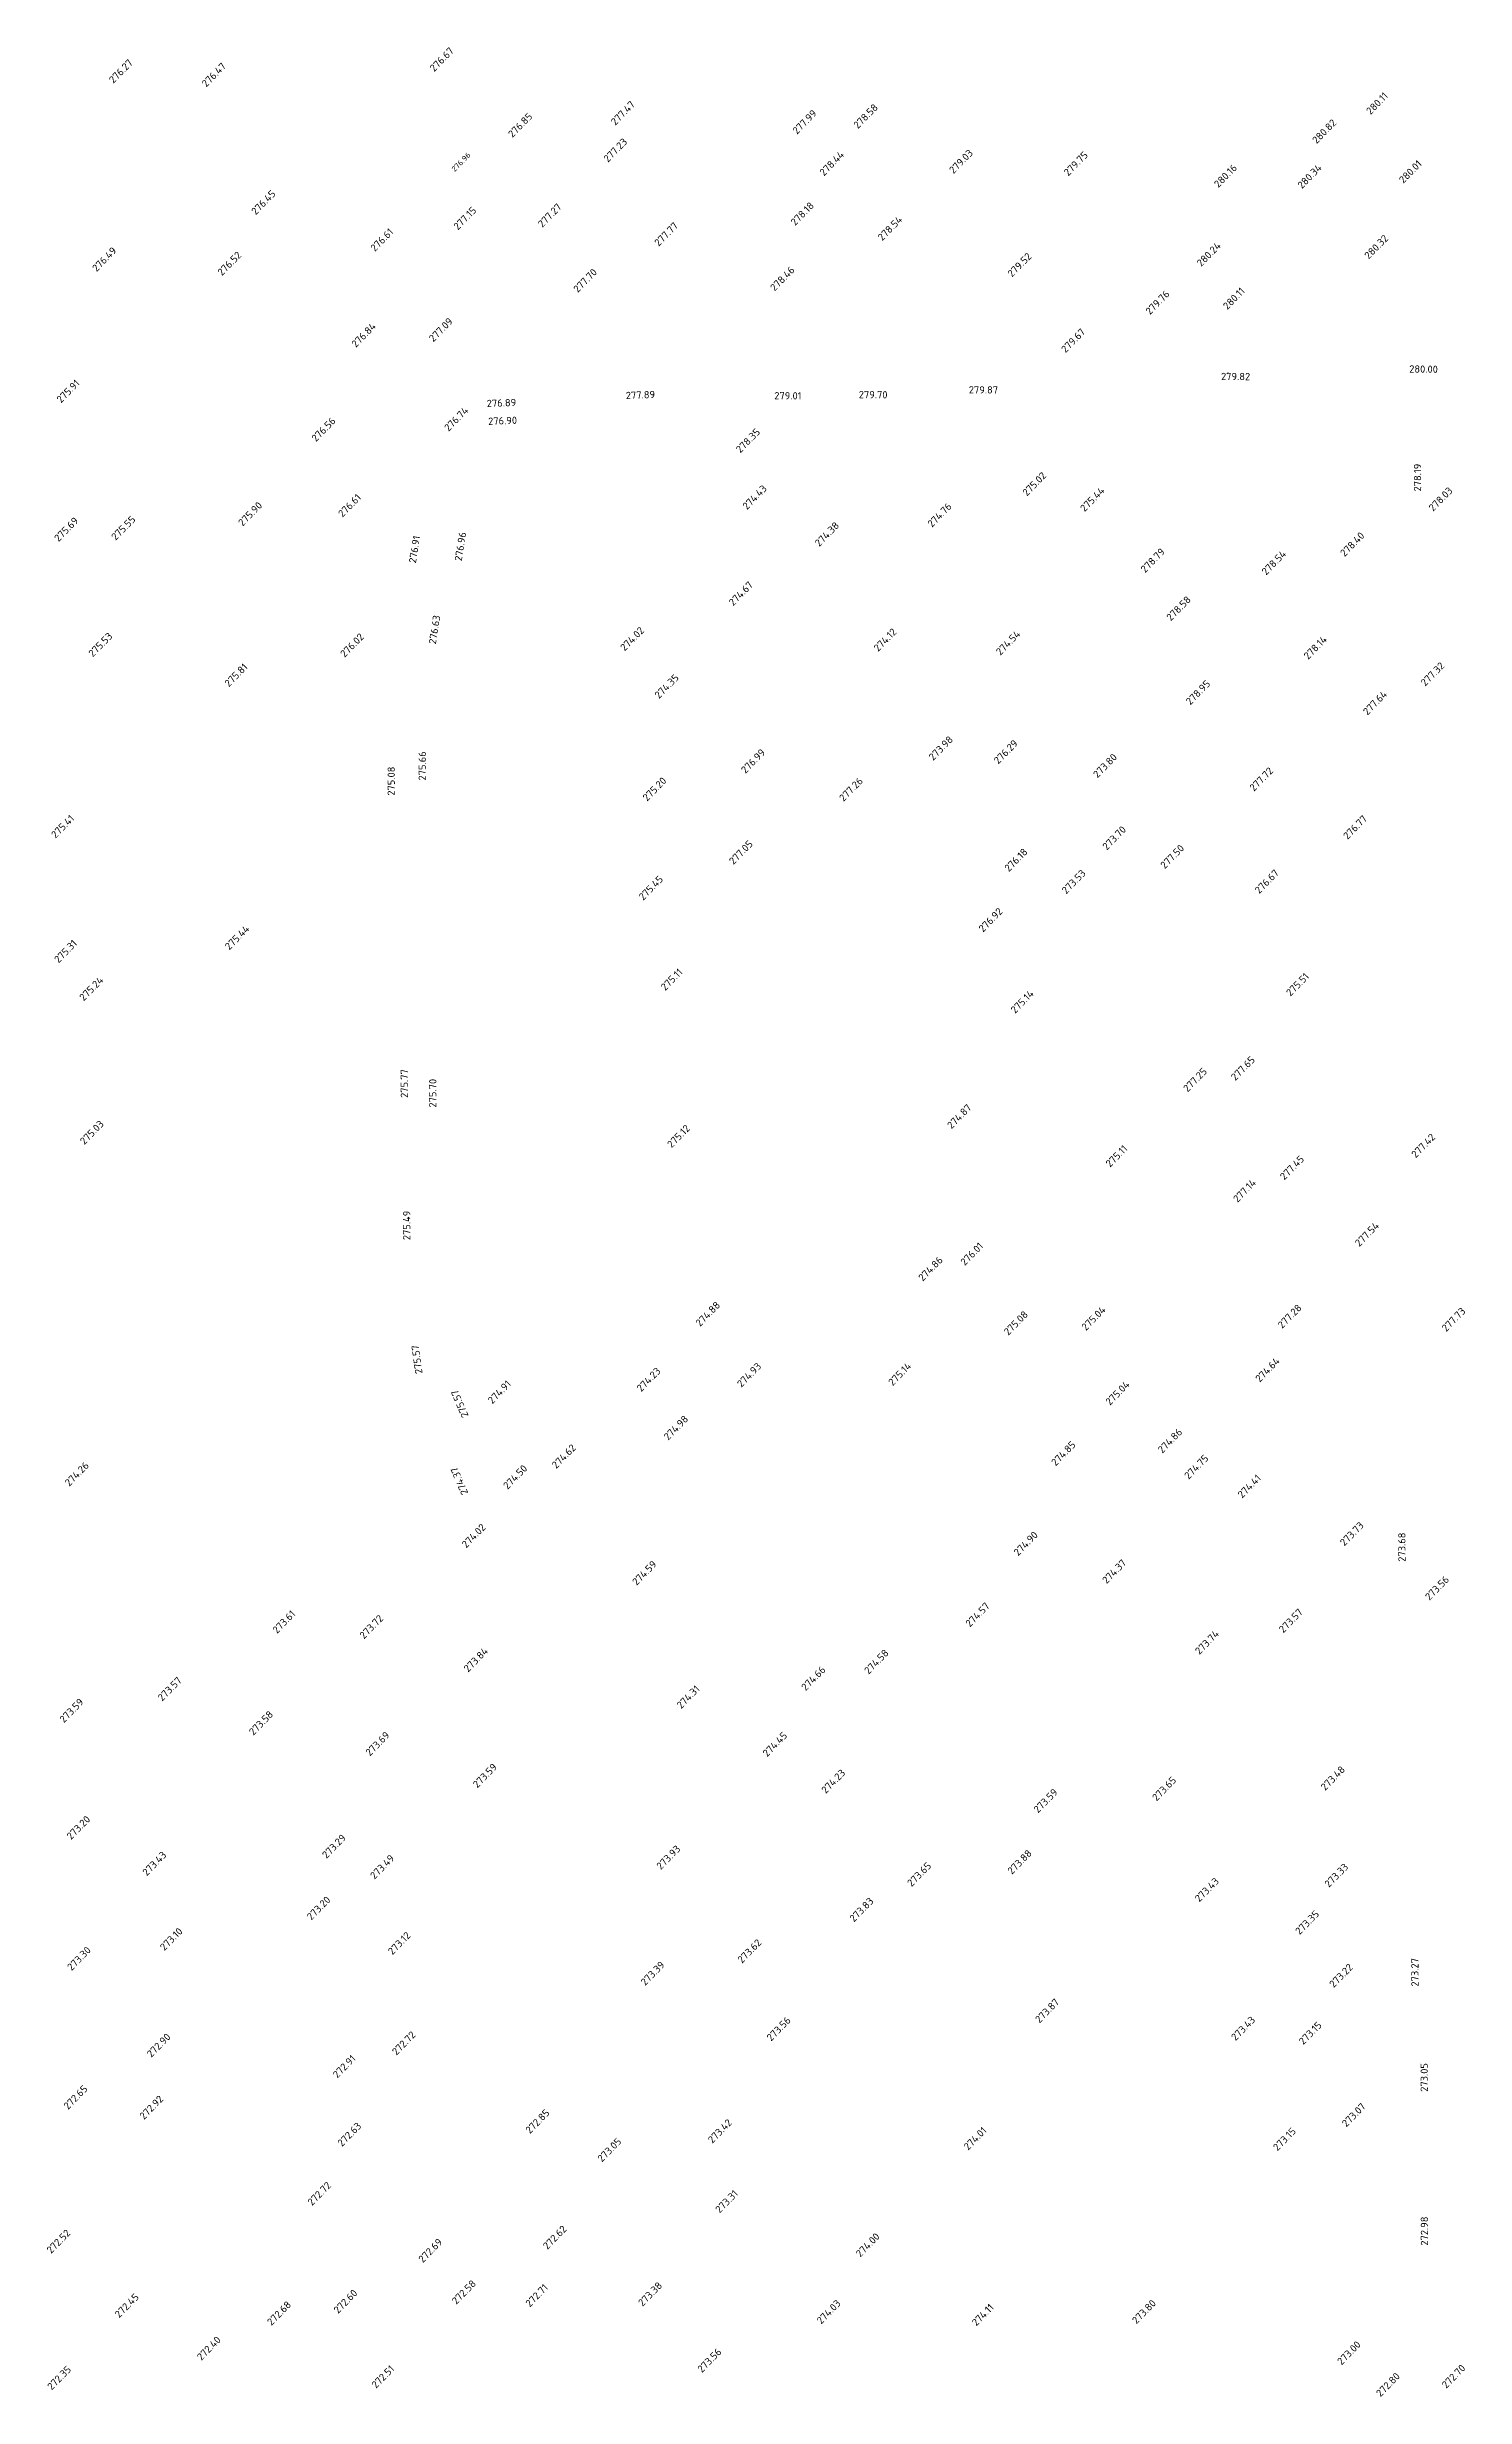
# Model space of a CAD drawing. Header units: metres. Extents: x 36952 to 37839, y 34980 to 35683.
# Drawn here: x 37473.1 to 37668.3, y 35358.8 to 35682.4 of the extents above; entities that cross this region are included whole.
import ezdxf

# ---------------------------------------------------------------- set-up
doc = ezdxf.new("R2010")
doc.units = ezdxf.units.M
doc.header["$LTSCALE"] = 5
doc.layers.add('Отметки', color=7, linetype='Continuous')
doc.styles.get("Standard").update_dxf_attribs({"font": 'simplex.shx'})

msp = doc.modelspace()

# ---------------------------------------------------------------- texts
at = {"layer": 'Отметки', "color": 7}
for s, height, rotation, p in [('276.27', 1, 45.4189, (37482.23, 35677.32, 276.27)), ('276.47', 1, 45.4189, (37495.01, 35676.8, 276.47)), ('276.67', 1, 45.4189, (37526.38, 35678.93, 276.67)), ('277.47', 1, 45.4189, (37551.31, 35671.54, 277.47)), ('278.58', 1, 45.4189, (37584.7, 35671.08, 278.58)), ('280.11', 1, 45.4189, (37655.27, 35673.03, 280.11)), ('276.85', 1, 45.4189, (37537.16, 35669.86, 276.85)), ('277.99', 1, 45.4189, (37576.32, 35670.32, 277.99)), ('280.82', 1, 45.4189, (37647.84, 35669.01, 280.82)), ('276.96', 0.75, 45.4189, (37529.22, 35665.17, 276.96)), ('277.23', 1, 45.4189, (37550.3, 35666.46, 277.23)), ('278.44', 1, 45.4189, (37580.03, 35664.58, 278.44)), ('279.03', 1, 45.4189, (37597.86, 35664.89, 279.03)), ('279.75', 1, 45.4189, (37613.65, 35664.57, 279.75)), ('280.16', 1, 45.4189, (37634.32, 35662.97, 280.16)), ('280.34', 1, 45.4189, (37645.82, 35662.81, 280.34)), ('280.01', 1, 45.4189, (37659.78, 35663.55, 280.01)), ('276.45', 1, 45.4189, (37501.82, 35659.22, 276.45)), ('277.27', 1, 45.4189, (37541.27, 35657.48, 277.27)), ('278.18', 1, 45.4189, (37576.06, 35657.73, 278.18)), ('277.15', 1, 45.4189, (37529.65, 35657.13, 277.15)), ('277.77', 1, 45.4189, (37557.29, 35654.89, 277.77)), ('278.54', 1, 45.4189, (37588.05, 35655.64, 278.54)), ('276.49', 1, 45.4189, (37479.92, 35651.39, 276.49)), ('276.61', 1, 45.4189, (37518.22, 35654.16, 276.61)), ('280.24', 1, 45.4189, (37631.95, 35652.09, 280.24)), ('280.32', 1, 45.4189, (37655.01, 35653.13, 280.32)), ('276.52', 1, 45.4189, (37497.17, 35650.83, 276.52)), ('277.70', 1, 45.4189, (37546.15, 35648.51, 277.7)), ('278.46', 1, 45.4189, (37573.24, 35648.71, 278.46)), ('279.52', 1, 45.4189, (37605.91, 35650.64, 279.52)), ('279.76', 1, 45.4189, (37624.9, 35645.46, 279.76)), ('280.11', 1, 45.4189, (37635.56, 35646.17, 280.11)), ('277.09', 1, 45.4189, (37526.27, 35641.72, 277.09)), ('276.84', 1, 45.4189, (37515.61, 35640.95, 276.84)), ('279.67', 1, 45.4189, (37613.28, 35640.22, 279.67)), ('280.00', 1, 359.3189, (37660.58, 35637.58, 280)), ('275.91', 1, 45.4189, (37475.03, 35633.32, 275.91)), ('277.89', 1, 2.2189, (37552.78, 35633.92, 277.89)), ('279.70', 1, 359.6189, (37584.82, 35634.05, 279.7)), ('279.87', 1, 359.6189, (37599.96, 35634.71, 279.87)), ('279.82', 1, 359.6189, (37634.68, 35636.55, 279.82)), ('276.74', 1, 45.4189, (37528.37, 35629.41, 276.74)), ('276.89', 1, 2.2189, (37533.64, 35632.82, 276.89)), ('279.01', 1, 359.6189, (37573.19, 35633.9, 279.01)), ('276.56', 1, 45.4189, (37510.11, 35627.97, 276.56)), ('276.90', 1, 2.2189, (37533.83, 35630.37, 276.9)), ('278.35', 1, 45.4189, (37568.52, 35626.43, 278.35)), ('275.02', 1, 45.4189, (37607.96, 35620.49, 275.02)), ('278.19', 1, 89.9189, (37662.23, 35621.21, 278.19)), ('275.90', 1, 45.4189, (37500.02, 35616.35, 275.9)), ('276.61', 1, 45.4189, (37513.77, 35617.59, 276.61)), ('274.43', 1, 45.4189, (37569.43, 35618.62, 274.43)), ('274.76', 1, 45.4189, (37594.9, 35616.19, 274.76)), ('275.44', 1, 45.4189, (37615.9, 35618.33, 275.44)), ('278.03', 1, 45.4189, (37663.87, 35618.39, 278.03)), ('275.69', 1, 45.4189, (37474.69, 35614.21, 275.69)), ('275.55', 1, 45.4189, (37482.55, 35614.4, 275.55)), ('274.38', 1, 45.4189, (37579.38, 35613.54, 274.38)), ('276.91', 1, 80.9189, (37523.87, 35611.29, 276.91)), ('276.96', 1, 80.9189, (37530.17, 35611.56, 276.96)), ('278.79', 1, 45.4189, (37624.23, 35609.94, 278.79)), ('278.54', 1, 45.4189, (37640.89, 35609.61, 278.54)), ('278.40', 1, 45.4189, (37651.69, 35612.16, 278.4)), ('274.67', 1, 45.4189, (37567.54, 35605.37, 274.67)), ('278.58', 1, 45.4189, (37627.77, 35603.31, 278.58)), ('276.63', 1, 80.9189, (37526.61, 35600.13, 276.63)), ('275.53', 1, 45.4189, (37479.4, 35598.34, 275.53)), ('276.02', 1, 45.4189, (37514.06, 35598.29, 276.02)), ('274.02', 1, 45.4189, (37552.6, 35599.15, 274.02)), ('274.12', 1, 45.4189, (37587.49, 35599.09, 274.12)), ('274.54', 1, 45.4189, (37604.31, 35598.58, 274.54)), ('278.14', 1, 45.4189, (37646.67, 35598, 278.14)), ('275.81', 1, 45.4189, (37498.13, 35594.22, 275.81)), ('277.32', 1, 45.4189, (37662.78, 35594.32, 277.32)), ('274.35', 1, 45.4189, (37557.33, 35592.6, 274.35)), ('278.95', 1, 45.4189, (37630.45, 35591.74, 278.95)), ('277.64', 1, 45.4189, (37654.83, 35590.34, 277.64)), ('273.98', 1, 45.4189, (37595.06, 35584.08, 273.98)), ('276.29', 1, 45.4189, (37604.02, 35583.59, 276.29)), ('275.08', 1, 89.9189, (37520.97, 35579.32, 275.08)), ('275.66', 1, 89.9189, (37525.24, 35581.41, 275.66)), ('276.99', 1, 45.4189, (37569.22, 35582.3, 276.99)), ('273.80', 1, 45.4189, (37617.68, 35581.69, 273.8)), ('275.20', 1, 45.4189, (37555.69, 35578.48, 275.2)), ('277.26', 1, 45.4189, (37582.73, 35578.44, 277.26)), ('277.72', 1, 45.4189, (37639.21, 35579.84, 277.72)), ('275.41', 1, 45.4189, (37474.27, 35573.38, 275.41)), ('273.70', 1, 45.4189, (37618.96, 35571.76, 273.7)), ('276.77', 1, 45.4189, (37652.1, 35573.22, 276.77)), ('277.05', 1, 45.4189, (37567.57, 35569.76, 277.05)), ('276.18', 1, 45.4189, (37605.48, 35568.77, 276.18)), ('277.50', 1, 45.4189, (37626.94, 35569.18, 277.5)), ('275.45', 1, 45.4189, (37555.15, 35564.83, 275.45)), ('273.53', 1, 45.4189, (37613.37, 35565.71, 273.53)), ('276.67', 1, 45.4189, (37639.94, 35565.73, 276.67)), ('276.92', 1, 45.4189, (37601.93, 35560.45, 276.92)), ('275.44', 1, 45.4189, (37498.19, 35557.99, 275.44)), ('275.31', 1, 45.4189, (37474.69, 35556.2, 275.31)), ('275.24', 1, 45.4189, (37478.15, 35550.98, 275.24)), ('275.11', 1, 45.4189, (37558.18, 35552.4, 275.11)), ('275.51', 1, 45.4189, (37644.24, 35551.63, 275.51)), ('275.14', 1, 45.4189, (37606.34, 35549.26, 275.14)), ('275.77', 1, 89.9189, (37522.78, 35537.7, 275.77)), ('277.25', 1, 45.4189, (37630.08, 35538.44, 277.25)), ('277.65', 1, 45.4189, (37636.65, 35540.01, 277.65)), ('275.70', 1, 89.9189, (37526.68, 35536.38, 275.7)), ('274.87', 1, 45.4189, (37597.59, 35533.37, 274.87)), ('275.03', 1, 45.4189, (37478.24, 35531.2, 275.03)), ('275.12', 1, 45.4189, (37559.06, 35530.75, 275.12)), ('277.42', 1, 45.4189, (37661.48, 35529.37, 277.42)), ('275.11', 1, 45.4189, (37619.41, 35528.09, 275.11)), ('277.45', 1, 45.4189, (37643.4, 35526.32, 277.45)), ('277.14', 1, 45.4189, (37636.96, 35523.24, 277.14)), ('275.49', 1, 89.9189, (37523.1, 35518.12, 275.49)), ('277.54', 1, 45.4189, (37653.72, 35517.16, 277.54)), ('274.86', 1, 45.4189, (37593.63, 35512.39, 274.86)), ('276.01', 1, 45.4189, (37599.42, 35514.54, 276.01)), ('274.88', 1, 45.4189, (37562.97, 35506.15, 274.88)), ('275.04', 1, 45.4189, (37616.09, 35505.59, 275.04)), ('277.28', 1, 45.4189, (37643.1, 35505.87, 277.28)), ('277.28', 1, 45.4189, (37643.1, 35505.87, 277.28)), ('275.08', 1, 45.4189, (37605.4, 35504.94, 275.08)), ('277.73', 1, 45.4189, (37665.67, 35505.44, 277.73)), ('275.57', 1, 97.9189, (37524.79, 35499.78, 275.57)), ('274.23', 1, 45.4189, (37554.87, 35497.17, 274.23)), ('274.93', 1, 45.4189, (37568.67, 35497.78, 274.93)), ('275.14', 1, 45.4189, (37589.49, 35497.99, 275.14)), ('274.64', 1, 45.4189, (37640.01, 35498.49, 274.64)), ('275.57', 1, 112.9189, (37531.14, 35493.94, 275.57)), ('274.91', 1, 45.4189, (37534.38, 35495.5, 274.91)), ('275.04', 1, 45.4189, (37619.39, 35495.3, 275.04)), ('274.98', 1, 45.4189, (37558.59, 35490.49, 274.98)), ('274.62', 1, 45.4189, (37543.18, 35486.58, 274.62)), ('274.85', 1, 45.4189, (37611.92, 35486.95, 274.85)), ('274.86', 1, 45.4189, (37626.59, 35488.7, 274.86)), ('274.26', 1, 45.4189, (37476.16, 35484.15, 274.26)), ('274.37', 1, 112.9189, (37531.09, 35483.3, 274.37)), ('274.50', 1, 45.4189, (37536.49, 35483.74, 274.5)), ('274.75', 1, 45.4189, (37630.23, 35485.12, 274.75)), ('274.41', 1, 45.4189, (37637.59, 35482.52, 274.41)), ('274.02', 1, 45.4189, (37530.79, 35475.66, 274.02)), ('274.90', 1, 45.4189, (37606.76, 35474.57, 274.9)), ('273.73', 1, 45.4189, (37651.66, 35475.93, 273.73)), ('273.68', 1, 90.1189, (37660.08, 35473.84, 273.68)), ('274.59', 1, 45.4189, (37554.25, 35470.51, 274.59)), ('274.37', 1, 45.4189, (37618.94, 35470.73, 274.37)), ('273.56', 1, 45.4189, (37663.37, 35468.45, 273.56)), ('273.61', 1, 45.4189, (37504.75, 35463.88, 273.61)), ('274.57', 1, 45.4189, (37600.12, 35464.77, 274.57)), ('273.57', 1, 45.4189, (37643.25, 35463.96, 273.57)), ('273.72', 1, 45.4189, (37516.72, 35463.14, 273.72)), ('273.74', 1, 45.4189, (37631.71, 35460.99, 273.74)), ('273.84', 1, 45.4189, (37531.06, 35458.56, 273.84)), ('274.58', 1, 45.4189, (37586.18, 35458.28, 274.58)), ('273.57', 1, 45.4189, (37488.95, 35454.56, 273.57)), ('274.66', 1, 45.4189, (37577.52, 35456, 274.66)), ('273.59', 1, 45.4189, (37475.42, 35451.58, 273.59)), ('274.31', 1, 45.4189, (37560.38, 35453.53, 274.31)), ('273.58', 1, 45.4189, (37501.5, 35449.86, 273.58)), ('273.69', 1, 45.4189, (37517.54, 35447.01, 273.69)), ('274.45', 1, 45.4189, (37572.21, 35446.91, 274.45)), ('273.59', 1, 45.4189, (37532.32, 35442.62, 273.59)), ('274.23', 1, 45.4189, (37580.28, 35441.84, 274.23)), ('273.65', 1, 45.4189, (37625.81, 35440.81, 273.65)), ('273.48', 1, 45.4189, (37649.01, 35442.25, 273.48)), ('273.59', 1, 45.4189, (37609.49, 35439.16, 273.59)), ('273.20', 1, 45.4189, (37476.41, 35435.5, 273.2)), ('273.29', 1, 45.4189, (37511.56, 35432.91, 273.29)), ('273.93', 1, 45.4189, (37557.58, 35431.37, 273.93)), ('273.43', 1, 45.4189, (37486.83, 35430.51, 273.43)), ('273.49', 1, 45.4189, (37518.17, 35430.05, 273.49)), ('273.65', 1, 45.4189, (37592.09, 35429.03, 273.65)), ('273.88', 1, 45.4189, (37605.9, 35430.71, 273.88)), ('273.33', 1, 45.4189, (37649.53, 35428.91, 273.33)), ('273.43', 1, 45.4189, (37631.69, 35426.9, 273.43)), ('273.20', 1, 45.4189, (37509.47, 35424.41, 273.2)), ('273.83', 1, 45.4189, (37584.15, 35424.16, 273.83)), ('273.35', 1, 45.4189, (37645.5, 35422.41, 273.35)), ('273.10', 1, 45.4189, (37489.25, 35420.21, 273.1)), ('273.12', 1, 45.4189, (37520.63, 35419.64, 273.12)), ('273.62', 1, 45.4189, (37568.75, 35418.48, 273.62)), ('273.30', 1, 45.4189, (37476.48, 35417.46, 273.3)), ('273.39', 1, 45.4189, (37555.42, 35415.4, 273.39)), ('273.22', 1, 45.4189, (37650.19, 35415.12, 273.22)), ('273.27', 1, 90.1189, (37661.87, 35415.35, 273.27)), ('273.87', 1, 45.4189, (37609.7, 35410.25, 273.87)), ('272.90', 1, 45.4189, (37487.45, 35405.51, 272.9)), ('272.72', 1, 45.4189, (37521.19, 35405.82, 272.72)), ('273.56', 1, 45.4189, (37572.76, 35407.76, 273.56)), ('273.43', 1, 45.4189, (37636.68, 35407.81, 273.43)), ('273.15', 1, 45.4189, (37646, 35407.25, 273.15)), ('272.91', 1, 45.4189, (37513.05, 35402.66, 272.91)), ('273.05', 1, 90.1189, (37663.15, 35400.86, 273.05)), ('272.65', 1, 45.4189, (37475.99, 35398.34, 272.65)), ('272.92', 1, 45.4189, (37486.44, 35396.96, 272.92)), ('273.07', 1, 45.4189, (37651.93, 35395.93, 273.07)), ('272.63', 1, 45.4189, (37513.69, 35393.24, 272.63)), ('272.85', 1, 45.4189, (37539.56, 35395.01, 272.85)), ('273.42', 1, 45.4189, (37564.67, 35393.68, 273.42)), ('274.01', 1, 45.4189, (37599.88, 35392.74, 274.01)), ('273.15', 1, 45.4189, (37642.45, 35392.65, 273.15)), ('273.05', 1, 45.4189, (37549.47, 35391.1, 273.05)), ('272.72', 1, 45.4189, (37509.57, 35385.1, 272.72)), ('273.31', 1, 45.4189, (37565.68, 35384.08, 273.31)), ('272.98', 1, 90.1189, (37663.18, 35379.67, 272.98)), ('272.52', 1, 45.4189, (37473.66, 35378.51, 272.52)), ('272.69', 1, 45.4189, (37524.82, 35377.24, 272.69)), ('272.62', 1, 45.4189, (37541.96, 35379.07, 272.62)), ('274.00', 1, 45.4189, (37585.03, 35378.01, 274)), ('272.45', 1, 45.4189, (37483.03, 35369.65, 272.45)), ('272.60', 1, 45.4189, (37513.16, 35370.25, 272.6)), ('272.58', 1, 45.4189, (37529.43, 35371.5, 272.58)), ('272.71', 1, 45.4189, (37539.55, 35371.15, 272.71)), ('273.38', 1, 45.4189, (37555.06, 35371.24, 273.38)), ('272.68', 1, 45.4189, (37503.99, 35368.6, 272.68)), ('274.03', 1, 45.4189, (37579.65, 35368.79, 274.03)), ('274.11', 1, 45.4189, (37601, 35368.52, 274.11)), ('273.80', 1, 45.4189, (37623.04, 35368.81, 273.8)), ('272.40', 1, 45.4189, (37494.34, 35363.79, 272.4)), ('273.00', 1, 45.4189, (37651.27, 35363.17, 273)), ('272.51', 1, 45.4189, (37518.38, 35359.94, 272.51)), ('273.56', 1, 45.4189, (37563.23, 35362.11, 273.56)), ('272.70', 1, 45.4189, (37665.68, 35359.94, 272.7)), ('272.35', 1, 45.4189, (37473.74, 35359.71, 272.35)), ('272.80', 1, 45.4189, (37656.63, 35358.78, 272.8))]:
    msp.add_text(s, height=height, rotation=rotation, dxfattribs=at).set_placement(p)

doc.saveas('drawing.dxf')
